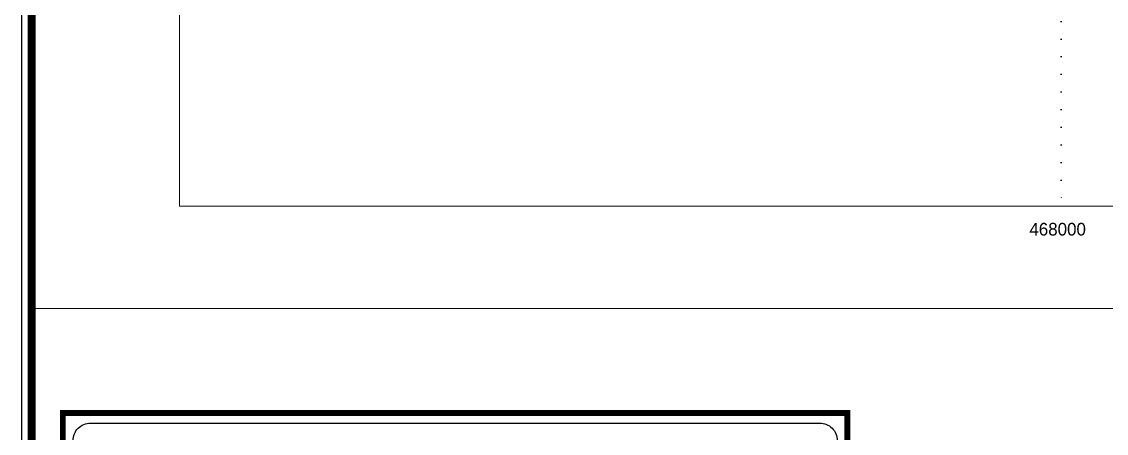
# Model space of a CAD drawing. Header units: millimetres. Extents: x 466933 to 471722, y 2222002 to 2227696.
# Drawn here: x 466933 to 468046, y 2222827 to 2223250 of the extents above; entities that cross this region are included whole.
import ezdxf

# ---------------------------------------------------------------- set-up
doc = ezdxf.new("R2010")
doc.units = ezdxf.units.MM
doc.header["$MEASUREMENT"] = 0
doc.linetypes.add('ACAD_ISO07W100', pattern=[3, 0, -3])
for name, color, linetype in [('CROQUIS', 7, 'Continuous'), ('ediplan', 7, 'Continuous'), ('Malla', 7, 'ACAD_ISO07W100')]:
    doc.layers.add(name, color=color, linetype=linetype)

msp = doc.modelspace()

# ---------------------------------------------------------------- linework, layer by layer
at = {"lineweight": 5, "ltscale": 2}
msp.add_lwpolyline([(471544.2, 2223060.3), (467095.1, 2223060.3), (467095.1, 2227485.3), (471544.2, 2227485.3)], close=True, dxfattribs=at)
at = {"layer": 'CROQUIS', "const_width": 6}
msp.add_lwpolyline([(466975.5, 2222847.8), (467780.6, 2222847.8), (467780.6, 2222043.7), (466975.5, 2222043.7)], close=True, dxfattribs=at)
at = {"layer": 'CROQUIS'}
msp.add_lwpolyline([(467003.9, 2222837.4), (467752.2, 2222837.4, -0.414214), (467770.3, 2222819.4), (467770.3, 2222072.1, -0.414214), (467752.2, 2222054.1), (467003.9, 2222054.1, -0.414214), (466985.9, 2222072.1), (466985.9, 2222819.4, -0.414214)], format="xyb", close=True, dxfattribs=at)
at = {"layer": 'ediplan'}
msp.add_lwpolyline([(466933.2, 2227695.9), (471721.7, 2227695.9), (471721.7, 2222002.4), (466933.2, 2222002.4)], close=True, dxfattribs=at)
at = {"layer": 'ediplan', "const_width": 8}
msp.add_lwpolyline([(466943.5, 2227685.6), (471711.4, 2227685.6), (471711.4, 2222012.7), (466943.5, 2222012.7)], close=True, dxfattribs=at)
at = {"layer": 'ediplan', "lineweight": 9}
msp.add_lwpolyline([(471711.4, 2222955.2), (466943.5, 2222955.2)], dxfattribs=at)
at = {"layer": 'Malla', "ltscale": 6}
msp.add_lwpolyline([(468000, 2227485.3), (468000, 2223060.3)], dxfattribs=at)

# ---------------------------------------------------------------- texts
at = {"layer": 'Malla'}
msp.add_text('468000', height=13, dxfattribs=at).set_placement((467967.4, 2223030))

doc.saveas('drawing.dxf')
